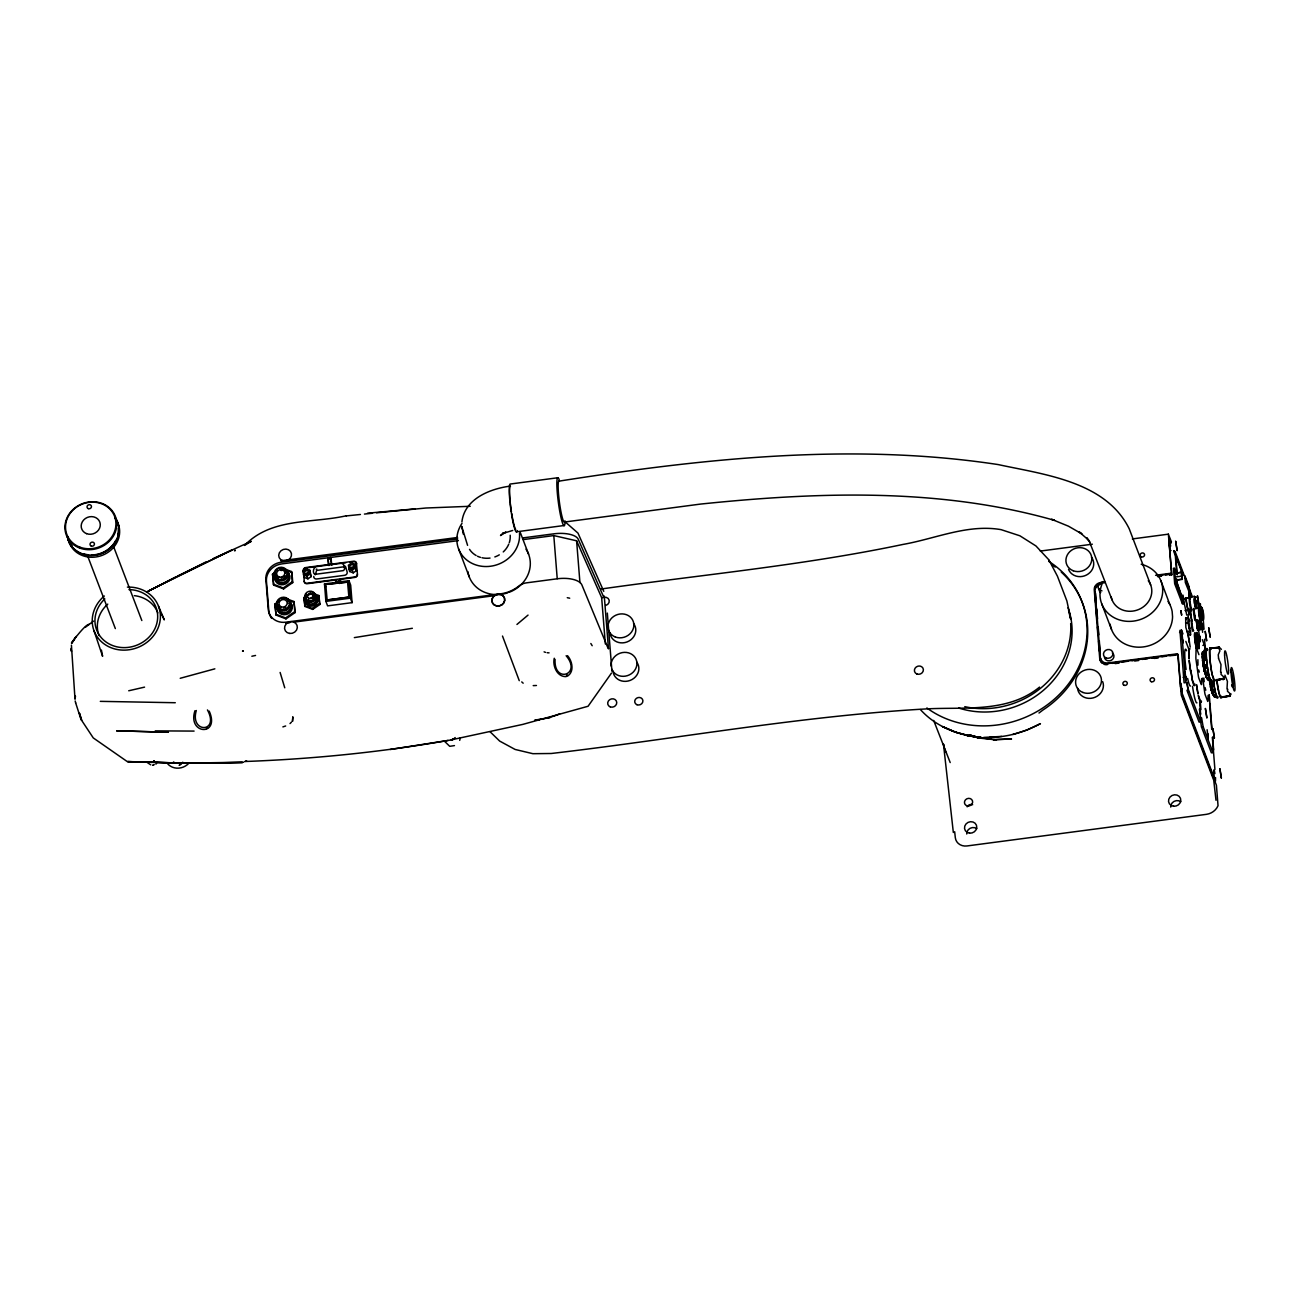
<?xml version="1.0" encoding="UTF-8"?>
<svg xmlns="http://www.w3.org/2000/svg" width="1300" height="1300" viewBox="0 0 1300 1300"><rect width="100%" height="100%" fill="white"/><g stroke="black" fill="none" stroke-linecap="round" stroke-linejoin="round"><path stroke-width="1.5" d="M1205.409 653.071C1203.134 653.689 1203.962 653.201 1206.286 653.477A15.178 1.69 82.5 0 0 1206.449 657.442L1206.644 659.945A15.178 1.69 82.5 0 0 1207.212 664.999L1207.196 665.438A15.73 1.755 82.5 0 0 1207.489 667.404L1207.521 667.582A15.178 1.69 82.5 0 0 1208.415 672.506L1206.384 672.831A15.178 1.69 82.5 0 0 1206.855 674.992L1208.057 674.976M1230.352 695.565L1220.83 697.629L1218.799 692.364A16.559 1.836 82.5 0 0 1220.83 697.661L1220.96 697.645M1206.286 653.477C1207.082 650.894 1202.809 651.69 1206.335 651.885A15.178 1.69 82.5 0 1 1206.644 650.065L1206.904 649.789A15.178 1.69 82.5 0 1 1207.115 649.87M1189.874 598.341L1189.874 597.415M1216.491 680.176L1223.918 678.73L1214.525 680.794A16.559 1.836 82.5 0 1 1212.38 675.529L1211.714 672.425A16.559 1.836 82.5 0 1 1209.878 659.49L1209.601 655.931A16.559 1.836 82.5 0 1 1209.796 648.375L1219.221 647.611L1209.829 648.44L1209.926 659.214M1206.156 651.625L1203.8 653.006M1190.524 634.855L1187.94 622.635L1188.07 617.549L1185.665 617.874L1185.828 627.315L1188.119 635.164L1190.524 634.855L1190.605 631.459M1189.078 614.738L1185.779 599.202L1183.455 599.495L1186.754 615.046L1189.078 614.738L1189.207 609.879M1201.655 678.519L1201.493 684.45A18.639 2.08 82.5 0 1 1201.33 684.629L1198.665 677.69A18.639 2.08 82.5 0 1 1198.372 676.26L1195.984 659.409A18.639 2.08 82.5 0 1 1195.854 657.8L1196.114 647.904A18.639 2.08 82.5 0 1 1196.293 647.725L1198.941 654.664M1208.09 695.354L1207.928 701.285A18.639 2.08 82.5 0 1 1207.749 701.464L1205.1 694.525A18.639 2.08 82.5 0 1 1204.791 693.095L1202.679 678.129M1202.24 654.859L1202.289 653.705M555.084 659.344C553.54 684.125 582.335 674.7 566.134 655.736M1203.54 653.445L1203.507 655.98M1208.431 672.766L1208.464 673.059A15.73 1.755 82.5 0 0 1208.821 674.749A15.178 1.69 82.5 0 0 1209.764 677.966L1209.845 678.584A15.73 1.755 82.5 0 0 1210.17 679.461L1210.203 679.331M1218.571 658.206L1218.23 654.81L1219.904 650.845L1218.523 647.286M1171.04 550.517C1169.188 552.321 1168.96 534.934 1170.682 546.146M1190.361 631.199L1189.971 632.288L1188.85 620.587M1195.919 606.499L1195.642 607.327L1194.846 604.386M1197.495 607.945C1196.13 611.585 1193.871 593.028 1196.163 597.415M1198.324 607.62L1200.924 630.012L1199.283 621.433L1199.429 619.531L1200.517 620.279L1200.306 615.03M1215.256 778.017C1213.42 779.821 1213.193 762.434 1214.899 773.646M1207.18 665.08L1205.165 665.275A15.178 1.69 82.5 0 0 1205.555 667.989L1207.554 667.712M1216.247 696.361L1216.54 696.312A15.73 1.755 82.5 0 1 1216.296 695.484L1216.199 694.947A15.178 1.69 82.5 0 1 1215.321 691.567L1215.24 691.584A15.73 1.755 82.5 0 1 1214.915 689.991L1214.85 689.439A15.178 1.69 82.5 0 1 1214.021 684.564L1213.908 684.239A15.73 1.755 82.5 0 1 1213.631 682.273L1213.615 681.883A15.178 1.69 82.5 0 1 1213.42 680.128M315.299 574.811L316.615 570.424L343.086 566.898L344.516 567.742M1208.61 679.283A15.178 1.69 82.5 0 1 1204.678 666.721A15.178 1.69 82.5 0 1 1204.499 650.341A15.178 1.69 82.5 0 1 1204.872 650.065L1206.026 649.415M1216.378 679.867L1223.836 678.892L1223.024 679.64L1223.576 676.78L1220.993 674.342L1221.301 672.36M1230.044 695.874L1229.475 696.459L1230.011 693.615L1227.411 691.178L1227.801 689.276M1220.586 672.149L1220.993 664.576L1218.49 658.336M1226.989 689.097L1227.428 681.411L1224.925 675.188M554.255 658.255C552.484 665.551 556.709 676.195 565.159 676.617A5.606 5.086 -12.3 0 0 567.97 675.805C574.486 671.19 572.163 660.904 567.548 655.72M461.906 521.869C464.604 498.745 490.246 488.654 510.461 486.086A22.084 2.454 82.5 0 0 510.218 502.076M75.481 696.15L75.01 699.205L71.419 645.125M1181.554 630.175L1185.73 682.597L1184.089 682.825L1179.929 630.386L1181.554 630.175L1182.984 633.913M1186.949 690.3L1199.087 722.101L1200.729 721.89L1201.07 719.826M1200.582 721.549L1201.509 726.976L1211.372 752.798L1213.014 752.57L1213.582 749.141L1212.624 737.035M71.922 643.273L76.164 636.447C61.864 656.858 84.159 623.626 89.196 624.39M196.3 710.515C189.54 733.46 220.009 733.135 207.447 709.93M1200.371 603.622L1200.615 608.449M194.951 710.726C187.07 734.776 220.496 736.564 209.203 711.133M1216.199 694.947L1213.989 695.175A15.178 1.69 82.5 0 0 1214.574 696.199L1215.825 696.41M1192.279 620.344L1191.954 620.685A7.589 0.845 82.5 0 1 1190.524 610.204M1193.709 630.793L1193.059 630.142M1171.43 541.938L1168.375 534.17L1171.625 574.031L1165.547 574.909M1201.395 618.134L1199.494 608.4M1197.885 659.717L1197.95 665.145M1200.696 718.315L1199.38 709.117M1209.926 659.246L1211.714 672.392M1229.816 696.101L1221.204 697.304A16.559 1.836 82.5 0 0 1221.431 696.215M459.712 740.366L460.265 737.88M1206.644 659.945L1204.596 660.221L1205.75 659.669M151.418 762.369L153.822 761.459L151.385 762.466M1204.418 652.795L1204.32 652.941A12.561 1.397 82.5 0 0 1204.06 657.524M1223.446 679.217L1224.649 677.137M1231.084 693.972L1229.816 696.085L1220.83 697.596M156.601 763.327L155.935 764.156M1205.587 650.666L1206.774 650.325M154.066 761.166L153.757 761.654A2.762 2.535 -10.7 0 0 154.066 761.166C152.734 763.019 152.653 761.426 152.506 762.222A2.762 2.535 -10.5 0 0 154.034 760.971M611.488 673.075L588.071 706.258L522.811 724.392L450.677 739.976M172.689 762.613L173.631 762.531A2.21 1.349 -65.3 0 0 174.525 762.694L173.16 762.613L175.175 763.149A2.762 2.454 -31.8 0 1 173.972 762.629M502.596 533.845L503.457 532.773L500.516 535.551L505.863 532.09L503.279 533.325L512.736 530.449M1209.975 648.05L1219.481 647.351L1209.91 648.229M1223.203 679.559L1223.788 678.941L1216.231 679.965M1214.249 695.467L1216.296 695.484L1214.606 695.305M1230.32 695.614L1220.814 697.06M327.535 565.142L328.412 564.151L327.909 557.83L328.949 565.549L328.412 564.151M339.56 583.489L340.21 579.361L354.965 577.411A2.762 2.486 -20.9 0 0 357.484 574.567L356.46 563.371A2.762 2.486 -20.9 0 0 353.535 561.242L305.793 567.548A2.762 2.486 -20.9 0 0 303.274 570.391L304.298 581.587A2.762 2.486 -20.9 0 0 307.223 583.716L335.579 579.979L337.139 582.124L336.115 581.376L339.202 580.97M1181.7 572.179L1174.778 573.43L1181.7 572.179L1182.269 579.378L1175.736 580.239L1175.054 577.038L1181.586 576.176L1182.269 579.378M1175.736 580.239L1181.034 579.199M1182.204 595.725L1183.26 598.536M1182.87 598.942L1189.793 597.675L1188.834 590.866M1206.644 650.065L1204.596 650.341L1206.839 649.35L1205.181 649.577M1215.89 697.271L1217.401 697.271L1215.256 697.011A15.178 1.69 82.5 0 0 1215.533 696.735L1217.564 696.459M290.014 723.58L291.444 722.15M1038.993 713.017L1042.941 710.011A98.02 88.237 -20.9 0 0 1061.239 572.081M455.179 737.571L454.399 738.189M528.044 615.095L516.945 624.455M179.741 764.969L182.894 762.271L179.14 765.326M244.481 545.431L251.274 541.304L213.232 558.545M85.215 627.396L93.551 621.108M454.464 745.599L449.735 746.33L444.324 741.097M282.002 568.734L281.629 567.775L291.558 571.561L292.386 577.736L292.727 582.611L283.595 588.916L273.683 585.13L272.512 574.08L275.551 571.967M284.375 598.699L284.017 597.74L293.93 601.526L294.759 607.685L295.1 612.576L285.984 618.881L276.055 615.079L274.885 604.029L277.94 601.933M314.21 593.759L318.89 595.53L319.898 604.467L312.731 609.408L304.931 606.434L303.924 597.512L306.784 595.53M245.456 544.521C272.204 517.709 312.276 523.445 346.223 515.791M153.124 761.93L151.499 762.288L152.912 762.044M273.309 584.171L283.238 587.957L292.354 581.653L291.558 571.561M303.355 574.795L306.898 576.16L310.164 573.901L309.871 570.294L306.329 568.945L303.079 571.204L304.395 577.492L307.938 578.841L311.188 576.599L309.871 570.294M348.66 568.815L352.202 570.18L355.452 567.921L355.16 564.314L351.618 562.965L348.368 565.224L349.684 571.512L353.226 572.861L356.476 570.619L355.16 564.314M275.697 614.12L285.61 617.923L294.743 611.617L293.93 601.526M304.558 605.442L312.341 608.416L319.507 603.46L318.89 595.53M1039.545 687.099C1007.077 713.602 962.861 706.55 924.154 709.036C799.061 716.284 675.545 739.05 551.216 753.496L532.886 753.691L515.109 749.45L499.671 741.081L490.116 731.786M146.9 591.809L206.018 561.925M147.388 591.76L175.744 576.956M1205.636 667.972L1206.725 667.696M1214.021 684.564L1211.99 684.824L1213.144 684.531M148.655 590.85L231.871 550.095L177.418 576.144M452.855 739.278L451.425 739.814M1208.464 674.895L1206.855 675.058M1214.899 691.73L1213.274 691.827A15.178 1.69 82.5 0 1 1212.819 689.617L1214.85 689.341M243.669 762.206L184.941 763.165L127.221 761.556L93.275 737.929L81.055 719.469M282.88 726.895L285.659 725.985M1204.856 649.854L1205.783 649.642M1012.879 734.5L1027.033 730.015L1040.439 723.645C1024.904 731.981 1007.516 737.295 989.771 737.279M1204.612 657.589L1206.416 657.378L1204.401 657.719A15.178 1.69 82.5 0 0 1204.596 660.221M173.875 762.613L174.623 762.986M180.213 678.291L214.857 668.834M315.608 566.93C313.186 567.791 312.276 573.983 315.266 574.308L343.281 570.619C346.076 569.66 344.386 563.729 341.786 563.469M144.56 687.131L128.716 690.771M251.842 656.24L255.547 655.46M449.832 740.139L449.15 740.253C381.599 752.099 313.251 759.054 244.709 761.508M1001.682 736.418L983.678 737.425M535.21 720.054L550.046 717.681M1214.493 691.827L1213.306 691.925M354.331 637.617L412.36 628.29M390.179 749.515L447.996 740.464M557.83 477.75L510.218 484.039A24.164 2.681 82.5 0 0 511.241 512.119A24.164 2.681 82.5 0 0 517.221 530.595M558.756 481.179C703.625 458.445 852.134 442.358 998.156 464.571C1044.111 474.549 1105.845 481.39 1129.229 528.808L1150.663 584.935M564.558 522.031L700.57 504.075C818.025 491.92 939.916 487.63 1054.511 520.358L1051.602 519.285L1068.454 526.191L1081.925 533.926L1079.114 531.83L1088.717 540.28L1086.556 537.664L1089.871 542.149M280.816 560.788L457.551 537.469M457.746 538.931L281.011 562.266A16.575 14.918 -20.9 0 0 265.866 579.41L268.255 609.359A16.575 14.918 -20.9 0 0 285.773 622.196L500.663 593.824A33.134 29.835 -20.9 0 0 518.765 586.105A13.796 12.431 -20.9 0 1 526.305 582.871L557.342 578.776A21.531 9.393 -4.4 0 1 581.88 584.935L607.831 647.709A1.999 1.804 -20.9 0 1 608.481 648.879L604.273 596.05A1.999 1.804 -20.9 0 1 603.834 597.366A4.582 4.128 -20.9 0 1 605.654 605.459M516.799 531.765L564.395 525.476M458.396 540.605L281.661 563.924A16.656 14.983 -20.9 0 0 266.451 581.149L268.84 611.114A16.656 14.983 -20.9 0 0 271.635 618.345M328.445 559.244L331.159 558.886L331.662 565.191L330.623 557.472L331.159 558.886M345.865 562.721L305.971 567.986A2.762 2.486 -20.9 0 0 303.452 570.846M349.798 562.201L353.714 561.681A2.762 2.486 -20.9 0 1 356.623 563.826M553.8 535.584L523.413 539.581L522.73 537.924L553.767 533.829A21.531 8.726 -4.7 0 1 578.256 539.305L603.834 597.366L601.656 597.659L576.599 540.8L553.8 535.584L557.229 578.711M324.496 583.911L348.985 580.678L350.691 585.163L352.089 602.648L327.6 605.881L325.894 601.396L324.496 583.911L325.65 586.901M325.748 584.415L347.717 582.108L325.748 584.415L327.145 599.966L348.904 597.09L347.506 581.539M325.894 601.396L350.366 598.163L352.089 602.648M285.789 623.204L289.803 622.684M293.816 622.148L494.601 595.644M601.039 589.03C701.789 574.697 803.4 565.419 903.094 544.408C935.48 538.72 967.688 523.835 1001.13 529.653L1019.899 535.795L1035.954 545.967L1048.629 559.585M1040.325 551.07L1092.341 544.196M1132.365 538.931L1168.375 534.17M1104.48 582.026L1100.547 582.546A6.906 6.207 -20.9 0 0 1094.243 589.68L1099.703 658.385A6.906 6.207 -20.9 0 0 1106.999 663.731L1177.751 654.387L1178.076 655.216M1155.586 575.283L1171.3 573.202M1105.309 582.562L1101.311 583.099A6.906 6.207 -20.9 0 0 1095.006 590.233L1100.369 657.654A6.906 6.207 -20.9 0 0 1107.665 662.984L1175.525 654.03A2.21 0.926 -4.5 0 1 1178.044 654.648M1157.195 575.721L1169.171 574.145A2.21 0.926 -4.5 0 1 1171.69 574.746L1169.61 575.266L1169.447 574.324M1157.715 575.933L1161.631 575.429M1157.553 576.615L1161.534 576.095M1184.901 598.325L1189.793 597.675M1185.015 610.512L1187.339 610.204M1185.519 622.96L1187.94 622.635M1179.571 632.45L1181.212 632.239M1186.754 631.605L1189.159 631.28M1202.841 645.434L1204.466 645.222L1205.409 650.65M1219.189 647.579L1210.186 648.017A16.559 1.836 82.5 0 1 1211.096 649.415M1204.872 650.065L1206.904 649.789M1112.004 663.358L1117.984 662.577M1121.981 662.041L1127.961 661.245M1131.959 660.725L1137.939 659.929M1141.936 659.409L1147.932 658.613M1151.914 658.092L1157.91 657.296M1161.908 656.776L1165.889 656.24M1169.886 655.72L1175.964 655.151M1115.189 663.601L1119.105 663.081M1134.786 661.001L1138.703 660.497M1154.368 658.418L1158.284 657.898M1183.146 677.398L1184.788 677.17M1213.55 695.549A13.601 1.316 81.4 0 1 1209.861 678.681L1207.716 678.226L1209.78 678.113M1210.186 679.087A15.178 1.69 82.5 0 0 1210.869 679.9L1208.821 680.176A15.178 1.69 82.5 0 0 1209.097 679.9L1211.145 679.624M1208.821 680.176L1210.869 679.9M1216.507 679.689L1223.934 678.714M1211.99 684.824A15.178 1.69 82.5 0 1 1211.6 682.11L1213.631 681.834M1215.256 697.011L1217.028 697.304M1201.509 726.976L1203.15 726.749L1213.014 752.57M1211.957 749.352L1213.582 749.141M1204.726 657.589L1205.994 657.491M1205.523 665.372L1207.196 665.438L1205.214 665.291M1213.241 682.175L1211.73 682.175M1217.369 697.174L1215.711 697.401L1217.45 697.076M1206.774 673.075L1208.48 673.156L1206.384 672.831M1208.155 678.633L1209.471 678.6M1214.59 695.467L1216.247 695.256L1214.168 695.159M1209.227 680.55L1210.918 680.258M1211.892 682.207L1213.615 681.996M1213.03 689.861L1214.866 689.699L1212.835 689.715M534.934 720.151L539.614 719.599M346.304 515.921L360.425 514.475M364.455 514.069L372.531 513.24M376.561 512.817L425.961 508.007L470.275 506.285M1209.406 679.575L1208.22 679.543A15.178 1.69 82.5 0 1 1207.716 678.226M367.543 513.191L414.895 508.901M1210.398 680.258L1209.097 679.9M1216.832 697.092L1215.533 696.735M533.211 685.62L536.445 685.49M1214.509 689.91L1213.209 689.91L1214.899 689.894M155.236 730.876L194.09 731.087M100.295 701.35L175.289 702.731M547.121 652.714L549.071 652.86M991.201 738.254C965.38 737.799 938.064 729.267 920.432 709.572M981.126 737.506L965.867 735.231L981.126 737.506L972.871 736.629L975.877 737.197M1211.73 672.441L1211.909 673.4M1218.717 691.633L1216.832 680.014M1207.814 678.633L1208.171 678.47A13.601 1.511 82.5 0 0 1208.399 677.511M976.706 737.197L996.434 739.895L981.581 738.319L969.296 734.971L978.542 738.01L969.751 735.101M567.271 597.691L569.709 598.211M1188.834 592.426L1189.403 596.505L1188.85 594.149M1196.553 621.952L1197.381 628.469L1197.235 624.861M969.459 734.923L980.395 738.026M287.024 570.798L291.915 572.52M316.696 595.628L319.264 596.538M289.396 600.746L294.304 602.485M544.099 651.852L545.464 652.372M1218.701 646.929L1221.399 649.317M145.974 761.654L150.751 764.855M331.126 563.778L332.15 564.541M173.68 762.418L175.273 762.954L173.761 762.45M565.419 522.096L577.98 533.097L603.753 591.321M521.739 681.915L523.169 683.199M1212.169 674.57L1212.055 673.741M1218.685 691.503L1218.23 689.309M590.834 643.5L592.183 645.71M1048.905 559.942L1057.453 576.241L1066.878 600.941L1070.778 618.946M1169.821 540.67L1169.22 542.392M1197.901 622.034L1197.95 626.194M1182.009 633.847L1183.033 642.996L1183.114 640.185M1184.999 671.304L1186.023 680.436L1185.974 676.439M1207.115 729.739L1208.139 738.871L1207.944 733.622M1181.082 683.329L1182.122 695.484L1216.426 785.298L1218.035 805.691A13.812 12.431 -20.9 0 1 1206.368 814.352L966.956 845.959A11.05 9.945 -20.9 0 1 955.305 837.655L954.671 831.707M1089.14 540.832L1112.02 599.82M161.639 614.201L164.271 619.889L158.519 606.206M933.66 720.411L950.202 762.564M1205.555 675.675L1205.994 676.796M1211.99 692.51L1212.429 693.631M1175.038 551.363L1192.295 596.57M1171.138 543.124L1169.253 538.817L1169.301 543.758M1173.997 550.615L1183.293 574.941M1189.013 589.908L1191.872 597.399M1200.436 619.856L1204.011 629.2L1203.134 618.085M1173.754 550.989L1175.379 556.238L1176.776 573.804M1183 575.201L1175.931 556.676L1177.215 574.925M1188.671 590.038L1191.499 597.447M1199.997 619.694L1203.378 629.119M1197.43 626.779C1198.876 625.528 1200.729 653.185 1200.209 636.253M1202.354 639.681L1204.466 645.222M1176.679 573.641L1174.453 568.051L1175.769 583.619L1183.601 603.931L1183.065 595.173M1174.956 572.13L1173.445 568.214L1174.68 583.765L1182.513 604.077L1182.545 602.469M1214.395 680.225L1212.299 674.798M1180.888 593.742L1176.549 581.051M1188.07 617.549L1189.435 621.124M1185.844 641.404L1188.704 648.879M1187.859 688.22L1200.729 721.89M1101.717 603.801L1111.5 629.411M520 531.733L528.58 554.174M462.394 529.75L461.711 526.354L467.577 545.35M458.608 548.957L469.316 577.021M355.452 567.921L356.476 570.619M352.202 570.18L353.226 572.861M348.904 597.09L327.145 599.966M340.21 579.361L340.73 580.775M339.316 580.369L339.852 581.766M310.164 573.901L311.188 576.599M319.507 603.46L319.898 604.467M306.898 576.16L307.938 578.841M312.341 608.416L312.731 609.408M303.924 597.512L304.931 606.434M292.354 581.653L292.727 582.611M294.743 611.617L295.1 612.576M283.238 587.957L283.595 588.916M272.512 574.08L273.683 585.13M285.61 617.923L285.984 618.881M274.885 604.029L276.055 615.079M113.799 547.154L141.83 620.539M87.328 555.197L115.343 628.582M1160.981 580.954L1169.837 604.533M502.499 636.041L519.253 680.664M94.12 631.036L102.603 656.305L101.416 650.097M1191.547 609.554L1190.443 604.386M75.172 700.96L75.676 702.959M81.737 720.216L79.479 713.229L81.347 719.875M75.644 702.861L80.86 719.014M1200.436 608.644L1199.705 607.181L1199.12 608.855L1198.291 606.174L1197.462 595.692L1199.526 607.685M1200.501 610.188L1200.128 609.196L1199.916 611.878M1198.925 607.766L1199.526 609.992M1199.283 610.35C1197.203 607.214 1200.42 624.13 1200.144 615.859M1196.682 606.808L1195.561 599.625M1203.069 629.363L1202.549 628.306L1202.581 632.304M1197.983 620.945L1197.398 619.791L1197.674 630.581L1196.146 619.824L1196.991 622.034M1195.529 619.742L1195.837 620.783M1199.283 672.1L1198.697 669.988M280.118 672.457L284.749 687.798M944.71 748.784L945.717 752.326M1191.092 607.994L1191.32 608.887M1193.059 630.24L1192.068 624.504M1218.149 689.227L1218.149 689.276A16.559 1.836 82.5 0 1 1216.654 679.575M1211.015 688.984L1211.519 690.95M1204.58 672.133L1205.084 674.115M1195.236 598.764L1194.164 595.985L1194.456 603.411M1195.204 599.999C1192.945 593.401 1195.691 615.42 1196.276 607.003M1198.08 626.957L1198.6 628.306L1198.697 627.12M1195.529 619.84L1194.245 611.666M1211.763 686.514L1211.519 685.344L1212.136 688.236M1205.392 670.02L1205.734 671.564L1205.1 668.509L1205.328 669.663M1211.828 686.855L1212.153 688.415M1188.119 616.281L1188.915 619.921M1188.72 594.864L1189.403 598.081M71.078 649.48L71.484 651.398L70.964 648.408M1185.665 617.874L1186.039 619.694M462.605 530.758L463.288 534.121M943.654 744.266L944.19 747.012M1189.126 627.169L1189.679 628.924L1189.727 627.331M1181.212 690.788L1215.451 781.17L1215.549 777.562M1216.004 800.28L1213.729 780.227L1181.245 695.061L1177.751 654.387M1201.574 717.714L1203.15 726.749M1209.634 681.655L1210.04 684.19M1203.621 667.339L1203.199 664.82L1203.524 666.851M1196.634 600.909L1196.812 602.095M1197.609 625.56L1198.876 630.273L1198.957 627.201M1194.668 615.176L1194.928 616.899M1200.193 712.14L1200.55 714.61M1180.953 688.188L1182.106 692.461L1182.057 688.464M1212.055 683.053L1212.185 683.881M1205.636 666.217L1205.75 667.046M1190.069 610.415L1191.629 621.433M1196.666 684.629L1197.999 693.989A18.639 2.08 82.5 0 1 1196.601 685.783M1190.767 671.548L1189.175 660.303A18.639 2.08 82.5 0 0 1190.605 671.824M1190.426 604.403L1189.89 599.267M1210.154 678.697L1210.414 680.631L1210.203 678.941M1176.663 582.319L1181.797 596.879L1181.797 594.815M1199.754 612.722L1201.574 620.392L1201.769 617.988M1180.953 689.926L1180.611 686.075M943.475 744.201L953.339 832.504M1191.97 623.464L1192.084 624.52M1202.679 612.511L1202.386 608.806A13.812 12.431 -20.9 0 0 1200.582 606.661M1209.244 694.639L1211.974 728.959M1204.564 639.259L1205.506 651.284M1209.016 695.386L1209.341 699.4M1209.65 703.398L1211.73 729.462M1212.364 737.474L1214.915 769.551M1200.29 701.561L1200.94 709.637M1199.672 702.244L1200.599 713.976M1181.294 572.569L1181.586 576.176M1169.139 542.815L1171.788 574.974M1178.141 654.859L1180.562 686.433M1095.51 593.109L1096.29 603.021M1096.761 608.985L1097.557 618.898M1098.191 626.827L1098.809 634.758M1099.296 640.705L1100.239 652.6M1094.746 592.605L1095.559 602.696M1096.03 608.758L1096.842 618.865M1097.476 626.957L1098.126 635.034M1098.614 641.095L1099.41 651.202M607.327 613.096L611.942 671.271M601.656 597.659L605.345 643.971M576.599 540.8L579.93 582.546M349.391 567.905L349.684 571.512M348.985 580.678L350.366 598.163M1176.793 582.124L1176.614 578.89M1203.166 652.73A13.601 1.365 81.2 0 0 1202.24 656.5L1202.419 658.271M1203.8 658.028L1203.638 654.712M1191.986 623.512C1190.426 611.455 1191.921 637.471 1193.254 629.72M1194.18 610.204L1194.164 609.001L1194.278 611.715M1189.858 598.244L1189.906 599.332M515.694 529.457A22.084 2.454 82.5 0 1 511.68 513.419M511.436 511.81A22.084 2.454 82.5 0 1 510.38 503.669M510.201 535.226A22.084 19.89 -20.9 0 1 509.275 542.717M508.739 544.18A22.084 19.89 -20.9 0 1 503.246 551.931M499.314 554.84A22.084 19.89 -20.9 0 1 494.829 556.936M490.035 558.074A22.084 19.89 -20.9 0 1 481.975 557.733M480.431 557.342A22.084 19.89 -20.9 0 1 477.49 556.221M476.125 555.506A22.084 19.89 -20.9 0 1 469.527 549.347M565.061 522.096A24.164 2.681 82.5 0 1 558.48 503.246A24.164 2.681 82.5 0 1 559.244 479.846M564.98 520.796A20.703 2.308 82.5 0 1 559.617 503.685A20.703 2.308 82.5 0 1 559.39 481.341M1148.274 580.678A20.703 18.639 -20.9 0 1 1138.898 609.424A20.703 18.639 -20.9 0 1 1111.159 596.684M115.424 518.066A26.227 23.611 -20.9 0 1 101.595 553.654A26.227 23.611 -20.9 0 1 67.421 536.575M115.18 518.489A26.227 23.611 -20.9 0 1 102.245 555.327A26.227 23.611 -20.9 0 1 67.892 536.721M115.326 517.79A26.227 23.611 -20.9 0 1 101.498 553.361A26.227 23.611 -20.9 0 1 67.324 536.283M118.251 528.304A25.545 22.994 -20.9 0 1 117.878 534.398M115.798 540.296A25.545 22.994 -20.9 0 1 91.634 554.954M88.351 554.791A25.545 22.994 -20.9 0 1 83.606 553.8M72.215 546.049A25.545 22.994 -20.9 0 1 69.257 540.8M188.923 763.133A13.812 12.431 -20.9 0 1 167.326 763.376M525.996 549.185A31.752 28.584 -20.9 0 1 509.243 592.264M507.699 592.832A31.752 28.584 -20.9 0 1 467.886 571.594M519.512 533.406A31.752 28.584 -20.9 0 1 480.334 566.053A31.752 28.584 -20.9 0 1 462.02 523.331M566.442 675.317A7.15 6.435 -20.9 0 1 567.418 674.944M206.472 728.52A7.15 6.435 -20.9 0 1 207.447 728.13M127.4 587.113A34.515 31.07 -20.9 0 1 158.763 626.145A34.515 31.07 -20.9 0 1 107.331 645.97A34.515 31.07 -20.9 0 1 104.325 596.001M313.771 576.404A2.762 2.486 -20.9 0 0 316.68 578.988L344.679 575.283A2.762 2.486 -20.9 0 0 347.132 572L345.832 567.352A2.762 2.486 -20.9 0 0 343.623 565.63M315.738 595.952A6.207 5.59 -20.9 0 1 316.696 603.476A6.207 5.59 -20.9 0 1 308.571 605.556A6.207 5.59 -20.9 0 1 306.199 598.374M313.934 594.019A6.207 5.59 -20.9 0 1 316.777 601.396A6.207 5.59 -20.9 0 1 308.588 604.565A6.207 5.59 -20.9 0 1 305.744 597.171M287.625 600.178A7.589 6.841 -20.9 0 1 291.102 609.196A7.589 6.841 -20.9 0 1 281.092 613.064A7.589 6.841 -20.9 0 1 277.599 604.045M291.021 603.541A7.589 6.841 -20.9 0 1 286.325 614.51A7.589 6.841 -20.9 0 1 277.452 607.003M283.384 569.774A7.589 6.841 -20.9 0 1 289.185 578.077A7.589 6.841 -20.9 0 1 279.305 583.31A7.589 6.841 -20.9 0 1 275.226 574.08M287.332 572.309A7.589 6.841 -20.9 0 1 285.805 583.83A7.589 6.841 -20.9 0 1 274.95 578.858M99.06 635.57A31.509 28.373 -20.9 0 1 107.754 604.126M134.306 595.644A31.509 28.373 -20.9 0 1 157.852 612.901M128.96 589.615A31.752 28.584 -20.9 0 1 156 626.048A31.752 28.584 -20.9 0 1 109.314 644.036A31.752 28.584 -20.9 0 1 104.845 598.91M350.756 568.587A2.064 1.869 -20.9 0 1 354.104 567.304M305.435 575.071A2.064 1.869 -20.9 0 1 308.815 573.284M313.511 594.409A5.46 4.907 -20.9 0 1 316.014 600.876A5.46 4.907 -20.9 0 1 308.815 603.655A5.46 4.907 -20.9 0 1 306.312 597.171M289.673 602.111A6.955 6.256 -20.9 0 1 286.081 612.365A6.955 6.256 -20.9 0 1 277.436 606.028M287.641 600.633A6.955 6.256 -20.9 0 1 288.746 601.283M285.269 570.668A6.955 6.256 -20.9 0 1 288.243 578.37A6.955 6.256 -20.9 0 1 280.15 582.66A6.955 6.256 -20.9 0 1 275.048 576.062M312.861 592.719A5.46 4.907 -20.9 0 1 315.136 599.592A5.46 4.907 -20.9 0 1 307.369 601.575A5.46 4.907 -20.9 0 1 306.442 594.36M286.553 598.894A6.841 6.159 -20.9 0 1 289.689 607.003A6.841 6.159 -20.9 0 1 280.67 610.48A6.841 6.159 -20.9 0 1 277.534 602.355M280.735 568.539A6.841 6.159 -20.9 0 1 287.95 574.925A6.841 6.159 -20.9 0 1 279.386 580.84A6.841 6.159 -20.9 0 1 275.161 572.406M313.609 596.148A3.315 2.99 -20.9 0 1 313.739 597.707M309.091 600.161A3.315 2.99 -20.9 0 1 308.376 599.771M307.58 596.229A3.315 2.99 -20.9 0 1 308.685 594.961M309.449 594.571A3.315 2.99 -20.9 0 1 310.277 594.344M313.414 595.644A3.315 2.99 -20.9 0 1 313.544 597.204M307.385 595.709A3.315 2.99 -20.9 0 1 307.856 595.026M309.254 594.051A3.315 2.99 -20.9 0 1 310.082 593.84M310.944 593.84A3.315 2.99 -20.9 0 1 311.756 594.035M279.581 606.824A4.696 4.225 -20.9 0 1 278.801 604.793M287.804 602.485A4.696 4.225 -20.9 0 1 288.048 603.574M280.589 608.108A4.696 4.225 -20.9 0 1 279.776 607.327M279.24 606.369A4.696 4.225 -20.9 0 1 278.996 605.296M278.2 578.159A4.696 4.225 -20.9 0 1 277.404 577.379M280.898 570.472A4.696 4.225 -20.9 0 1 282.1 570.456M285.074 572.065A4.696 4.225 -20.9 0 1 285.61 573.04M285.22 575.803A4.696 4.225 -20.9 0 1 284.554 576.794M278.005 577.655A4.696 4.225 -20.9 0 1 276.412 574.827M284.879 571.561A4.696 4.225 -20.9 0 1 285.415 572.52M312.618 592.329A5.314 4.777 -20.9 0 1 314.827 599.024A5.314 4.777 -20.9 0 1 307.255 600.974A5.314 4.777 -20.9 0 1 306.345 593.938M309.936 592.036A5.314 4.777 -20.9 0 1 311.317 592.02M284.668 598.097A6.695 6.029 -20.9 0 1 289.38 606.45A6.695 6.029 -20.9 0 1 279.094 609.066A6.695 6.029 -20.9 0 1 279.711 599.365M281.255 598.553A6.695 6.029 -20.9 0 1 282.945 598.13M282.279 568.149A6.695 6.029 -20.9 0 1 286.991 576.485A6.695 6.029 -20.9 0 1 276.721 579.117A6.695 6.029 -20.9 0 1 277.322 569.416M278.866 568.587A6.695 6.029 -20.9 0 1 280.556 568.165M310.18 598.504A2.762 2.486 -20.9 0 1 312.91 598.146M283.66 607.831A4.144 3.721 -20.9 0 1 285.659 607.051M281.271 577.866A4.144 3.721 -20.9 0 1 283.27 577.086M357.305 574.113A2.762 2.486 -20.9 0 1 354.786 576.972L307.044 583.278A2.762 2.486 -20.9 0 1 304.135 581.133M316.192 569.254A2.762 2.486 -20.9 0 1 316.826 569.108M633.571 623.512A13.114 11.814 -20.9 0 1 627.12 641.924A13.114 11.814 -20.9 0 1 609.944 632.613M636.642 661.992A13.114 11.814 -20.9 0 1 630.175 680.404A13.114 11.814 -20.9 0 1 612.999 671.109M611.065 666.055A13.114 11.814 -20.9 0 1 628.599 652.876A13.114 11.814 -20.9 0 1 633.019 672.327A13.114 11.814 -20.9 0 1 611.747 669.061M559.699 713.781A63.505 57.167 -20.9 0 1 547.495 717.941M543.887 718.705A63.505 57.167 -20.9 0 1 540.264 719.29M967.167 806.812A4.144 3.721 -20.9 0 1 972.644 804.716M1170.731 807.072A6.207 5.59 -20.9 0 1 1180.871 801.726M966.729 833.999A6.207 5.59 -20.9 0 1 976.852 828.653M1091.496 557.261A13.114 11.814 -20.9 0 1 1086.589 574.974A13.114 11.814 -20.9 0 1 1068.551 569.384M1102.693 681.671A13.114 11.814 -20.9 0 1 1093.072 697.938A13.114 11.814 -20.9 0 1 1077.538 688.106M1190.231 647.124A15.876 1.771 82.5 0 1 1189.078 639.015M1068.551 610.236A82.826 74.571 -20.9 0 1 1070.16 618.166M1070.68 623.561A82.826 74.571 -20.9 0 1 964.795 706.664M1068.031 607.815A82.826 74.571 -20.9 0 1 1045.769 688.236A82.826 74.571 -20.9 0 1 958.653 708.012M1110.135 624.13A31.752 28.584 -20.9 0 0 1143.025 646.961A31.752 28.584 -20.9 0 0 1172.568 616.753L1172.145 611.406A31.752 28.584 -20.9 0 0 1168.001 601.413M1141.205 564.265A31.752 28.584 -20.9 0 1 1160.656 600.762A31.752 28.584 -20.9 0 1 1118.926 619.759A31.752 28.584 -20.9 0 1 1103.115 581.604M1196.959 702.829A18.639 2.08 82.5 0 1 1192.523 686.319M1201.46 701.025A18.639 2.08 82.5 0 1 1201.119 702.195M1190.524 685.994A18.639 2.08 82.5 0 1 1187.631 678.421M1186.087 669.484A18.639 2.08 82.5 0 1 1186.591 650.764M1189.484 648.619A18.639 2.08 82.5 0 1 1190.02 648.911M1195.025 684.19A18.639 2.08 82.5 0 1 1194.7 685.344M1101.961 590.866A4.826 4.355 -20.9 0 1 1098.321 585.39A4.826 4.355 -20.9 0 1 1104.935 582.384M1100.726 592.605A4.826 4.355 -20.9 0 1 1099.166 588.543M1112.329 652.941A4.826 4.355 -20.9 0 1 1111.354 660.27A4.826 4.355 -20.9 0 1 1104.447 657.101M1188.785 608.497A7.589 0.845 82.5 0 1 1187.566 608.887A7.589 0.845 82.5 0 1 1186.217 597.626M1191.71 609.456A7.589 0.845 82.5 0 1 1190.41 608.27A7.589 0.845 82.5 0 1 1189.126 598.097A7.589 0.845 82.5 0 1 1190.199 597.512M1194.928 620.409A7.589 0.845 82.5 0 1 1193.416 608.465M1197.332 647.562A8.287 0.926 82.5 0 1 1195.919 646.262A8.287 0.926 82.5 0 1 1194.505 635.18A8.287 0.926 82.5 0 1 1195.675 634.546M1196.731 640.071A8.287 0.926 82.5 0 1 1197.203 644.264M1196.146 646.734A7.589 0.845 82.5 0 1 1194.635 634.79A7.589 0.845 82.5 0 1 1196.374 638.235M1196.666 640.153A7.589 0.845 82.5 0 1 1197.219 647.01M1197.138 647.936A7.589 0.845 82.5 0 1 1196.747 648.342M1213.55 693.322A12.578 1.202 81.3 0 1 1212.136 692.234A12.578 1.202 81.3 0 1 1209.829 680.274M1201.98 654.014A12.578 1.073 82.8 0 1 1202.776 653.884M1206.985 677.674A12.578 1.202 81.3 0 1 1204.954 672.1A12.578 1.202 81.3 0 1 1202.922 658.808M1210.739 688.22A13.601 1.365 81.2 0 1 1209.146 678.389M1214.411 695.305A13.601 1.771 81.6 0 1 1211.876 690.17M1215.045 696.117A15.178 1.69 82.5 0 1 1210.609 679.64M1217.304 696.735A15.178 1.69 82.5 0 1 1216.621 695.923M1207.115 678.714A13.601 1.316 81.4 0 1 1203.54 662.724A13.601 1.316 81.4 0 1 1203.67 652.421M1204.304 671.385A13.601 1.365 81.2 0 1 1202.24 656.5M1207.976 678.47A13.601 1.771 81.6 0 1 1205.441 673.335M1217.986 697.044A16.559 1.836 82.5 0 1 1213.306 680.469M1211.551 680.209A16.559 1.836 82.5 0 1 1206.969 664.349A16.559 1.836 82.5 0 1 1207.7 649.87M1232.026 686.676A9.311 1.04 82.5 0 1 1231.62 684.921M1230.45 670.329A9.311 1.04 82.5 0 1 1232.303 676.244A9.311 1.04 82.5 0 1 1233.342 687.017M1205.799 690.186A7.93 0.878 82.5 0 1 1205.116 687.619M1204.19 681.753A7.93 0.878 82.5 0 1 1203.898 678.048M1051.976 564.753A98.02 88.237 -20.9 0 1 1055.194 567.076M1048.678 561.324A98.02 88.237 -20.9 0 1 1065.513 687.7A98.02 88.237 -20.9 0 1 926.884 707.964M1094.697 588.933A6.906 6.207 -20.9 0 1 1100.889 583.44M1107.34 664.625A6.906 6.207 -20.9 0 1 1103.879 664.235M1102.4 663.439A6.906 6.207 -20.9 0 1 1100.06 659.279M1108.006 663.894A6.906 6.207 -20.9 0 1 1100.71 658.548M1096.014 587.892A6.906 6.207 -20.9 0 1 1099.914 584.431M1189.955 593.986L1185.34 582.562L1184.885 575.738L1189.142 586.82L1189.955 593.986M1203.134 653.087L1203.118 654.03L1203.134 653.087M1189.321 648.798L1189.045 658.71A18.639 2.08 82.5 0 1 1189.321 648.798M292.825 717.048L292.484 721.337L292.825 717.048M1175.688 541.336L1177.134 550.566L1175.688 541.336M1181.651 573.852L1182.269 577.817L1181.651 573.852M1180.969 610.74L1181.635 615.014L1180.969 610.74M1187.842 632.921L1189.289 642.168L1187.842 632.921M1186.9 682.386L1188.362 691.633L1186.9 682.386M1190.816 670.378L1192.279 679.608L1190.816 670.378M1197.722 598.455L1198.974 606.385L1197.722 598.455M1199.737 622.212L1200.566 627.494L1199.737 622.212M1201.606 607.311C1202.549 630.939 1206.01 615.859 1201.606 607.311M1202.013 609.684L1203.264 617.614L1202.013 609.684M1205.214 631.442L1206.66 640.673L1205.214 631.442M1208.691 627.77L1210.154 637.016L1208.691 627.77M1205.392 708.533L1206.855 717.779L1205.392 708.533M1212.949 728.812L1214.395 738.059L1212.949 728.812M1219.904 768.836L1221.366 778.066L1219.904 768.836M153.871 764.741L152.945 765.196L153.871 764.741M235.3 550.404L234.504 550.761A40.804 7.329 -29.6 0 0 235.3 550.404M246.594 761.069L245.684 761.345L246.594 761.069M453.7 739.18L452.124 739.668L453.7 739.18M243.295 650.878L242.482 651.105A40.804 32.484 39 0 1 243.295 650.878M1011.465 738.985L993.525 739.684L1011.465 738.985M242.45 762.531L185.023 763.214L127.676 761.621L184.941 763.165L242.45 762.531M168.382 732.241L116.659 730.795L168.382 732.241M174.834 762.938L174.931 762.97M969.28 735.816L955.484 732.176L942.581 726.602L955.484 732.176L969.28 735.816M1206.774 677.869L1205.847 676.39L1206.741 677.852M1212.754 694.46L1212.266 693.225L1212.754 694.46M1194.521 685.523L1191.872 678.584A18.639 2.08 82.5 0 0 1194.521 685.523M1200.956 702.358L1198.307 695.419A18.639 2.08 82.5 0 0 1200.956 702.358M1211.746 691.486L1211.178 689.26L1211.746 691.486M1210.885 688.415L1210.511 686.676L1210.885 688.415M1204.45 671.58L1204.076 669.841L1204.45 671.58M1203.767 662.106L1203.995 663.78L1203.767 662.106M1202.874 662.431L1202.614 660.27L1202.874 662.431M1203.946 660.952L1203.849 660.108L1203.946 660.952M1203.507 659.799L1203.361 658.434L1203.507 659.799M1203.166 655.704L1203.231 656.841L1203.166 655.704M79.56 547.983A26.227 23.611 -20.9 0 0 116.691 522.324A26.227 23.611 -20.9 0 0 76.294 506.886A26.227 23.611 -20.9 0 0 79.56 547.983M79.739 547.105A25.545 22.994 -20.9 0 0 115.895 522.129A25.545 22.994 -20.9 0 0 76.57 507.114A25.545 22.994 -20.9 0 0 79.739 547.105M88.286 508.625A2.242 2.015 -20.9 0 0 91.455 506.431A2.242 2.015 -20.9 0 0 88.01 505.115A2.242 2.015 -20.9 0 0 88.286 508.625M91.26 546.065A2.242 2.015 -20.9 0 0 94.429 543.887A2.242 2.015 -20.9 0 0 90.984 542.571A2.242 2.015 -20.9 0 0 91.26 546.065M86.58 533.65A9.669 8.694 -20.9 0 0 100.263 524.192A9.669 8.694 -20.9 0 0 85.377 518.505A9.669 8.694 -20.9 0 0 86.58 533.65M289.608 633.441A6.484 5.834 -20.9 0 0 297.034 625.349A6.484 5.834 -20.9 0 0 286.179 623.935A6.484 5.834 -20.9 0 0 289.608 633.441M496.762 605.881A6.484 5.834 -20.9 0 0 504.449 597.984A6.484 5.834 -20.9 0 0 493.659 596.245A6.484 5.834 -20.9 0 0 496.762 605.881M496.827 606.044A6.484 5.834 -20.9 0 0 504.514 598.146A6.484 5.834 -20.9 0 0 493.724 596.408A6.484 5.834 -20.9 0 0 496.827 606.044M283.01 560.722A6.484 5.834 -20.9 0 0 291.428 553.508A6.484 5.834 -20.9 0 0 280.946 550.794A6.484 5.834 -20.9 0 0 283.01 560.722M351.016 568.327A2.064 1.869 -20.9 0 0 353.957 566.296A2.064 1.869 -20.9 0 0 350.756 565.077A2.064 1.869 -20.9 0 0 351.016 568.327M305.727 574.308A2.064 1.869 -20.9 0 0 308.652 572.276A2.064 1.869 -20.9 0 0 305.467 571.058A2.064 1.869 -20.9 0 0 305.727 574.308M307.71 600.503A5.314 4.777 -20.9 0 0 315.234 595.303A5.314 4.777 -20.9 0 0 307.06 592.183A5.314 4.777 -20.9 0 0 307.71 600.503M280.215 609.017A6.695 6.029 -20.9 0 0 289.689 602.469A6.695 6.029 -20.9 0 0 279.386 598.52A6.695 6.029 -20.9 0 0 280.215 609.017M277.842 579.053A6.695 6.029 -20.9 0 0 287.316 572.504A6.695 6.029 -20.9 0 0 276.998 568.571A6.695 6.029 -20.9 0 0 277.842 579.053M308.815 598.341A2.762 2.486 -20.9 0 0 312.731 595.644A2.762 2.486 -20.9 0 0 308.474 594.019A2.762 2.486 -20.9 0 0 308.815 598.341M281.32 606.84A4.144 3.721 -20.9 0 0 287.186 602.794A4.144 3.721 -20.9 0 0 280.8 600.356A4.144 3.721 -20.9 0 0 281.32 606.84M278.931 576.891A4.144 3.721 -20.9 0 0 284.798 572.829A4.144 3.721 -20.9 0 0 278.428 570.408A4.144 3.721 -20.9 0 0 278.931 576.891M615.29 636.984A13.114 11.814 -20.9 0 0 633.847 624.163A13.114 11.814 -20.9 0 0 613.649 616.444A13.114 11.814 -20.9 0 0 615.29 636.984M916.939 674.017A4.55 4.095 -20.9 0 0 923.374 669.565A4.55 4.095 -20.9 0 0 916.37 666.884A4.55 4.095 -20.9 0 0 916.939 674.017M637.033 704.746A4.144 3.721 -20.9 0 0 642.899 700.7A4.144 3.721 -20.9 0 0 636.512 698.262A4.144 3.721 -20.9 0 0 637.033 704.746M610.253 706.875A4.582 4.128 -20.9 0 0 616.736 702.374A4.582 4.128 -20.9 0 0 609.684 699.676A4.582 4.128 -20.9 0 0 610.253 706.875M967.801 805.984A4.144 3.77 -21.8 0 0 972.416 800.67A4.144 3.77 -21.8 0 0 965.445 799.874A4.144 3.77 -21.8 0 0 967.801 805.984M1173.526 806.211A6.207 5.655 -21.8 0 0 1180.449 798.265A6.207 5.655 -21.8 0 0 1170 797.062A6.207 5.655 -21.8 0 0 1173.526 806.211M969.524 833.138A6.207 5.655 -21.8 0 0 976.43 825.191A6.207 5.655 -21.8 0 0 965.981 823.989A6.207 5.655 -21.8 0 0 969.524 833.138M1141.4 556.871A2.242 2.015 -20.9 0 0 1144.569 554.678A2.242 2.015 -20.9 0 0 1141.124 553.361A2.242 2.015 -20.9 0 0 1141.4 556.871M1151.329 681.704A2.242 2.015 -20.9 0 0 1154.497 679.51A2.242 2.015 -20.9 0 0 1151.053 678.194A2.242 2.015 -20.9 0 0 1151.329 681.704M1124.126 685.295A2.242 2.015 -20.9 0 0 1127.295 683.101A2.242 2.015 -20.9 0 0 1123.85 681.785A2.242 2.015 -20.9 0 0 1124.126 685.295M1073.215 570.749A13.114 11.814 -20.9 0 0 1091.773 557.911A13.114 11.814 -20.9 0 0 1071.574 550.209A13.114 11.814 -20.9 0 0 1073.215 570.749M1082.884 692.461A13.114 11.814 -20.9 0 0 1101.441 679.64A13.114 11.814 -20.9 0 0 1081.243 671.921A13.114 11.814 -20.9 0 0 1082.884 692.461M1106.138 657.995A4.826 4.355 -20.9 0 0 1112.979 653.266A4.826 4.355 -20.9 0 0 1105.536 650.423A4.826 4.355 -20.9 0 0 1106.138 657.995M1196.422 635.456A8.287 0.926 82.5 0 0 1198.73 648.765A8.287 0.926 82.5 0 0 1198.307 637.731A8.287 0.926 82.5 0 0 1196.422 635.456M1196.553 635.895A7.589 0.845 82.5 0 0 1198.665 648.082A7.589 0.845 82.5 0 0 1198.275 637.975A7.589 0.845 82.5 0 0 1196.553 635.895M1231.019 672.003A11.732 1.3 82.5 0 0 1234.285 690.836A11.732 1.3 82.5 0 0 1233.7 675.22A11.732 1.3 82.5 0 0 1231.019 672.003M1224.6 655.151A11.732 1.3 82.5 0 0 1227.85 674.001A11.732 1.3 82.5 0 0 1227.265 658.385A11.732 1.3 82.5 0 0 1224.6 655.151"/></g></svg>
